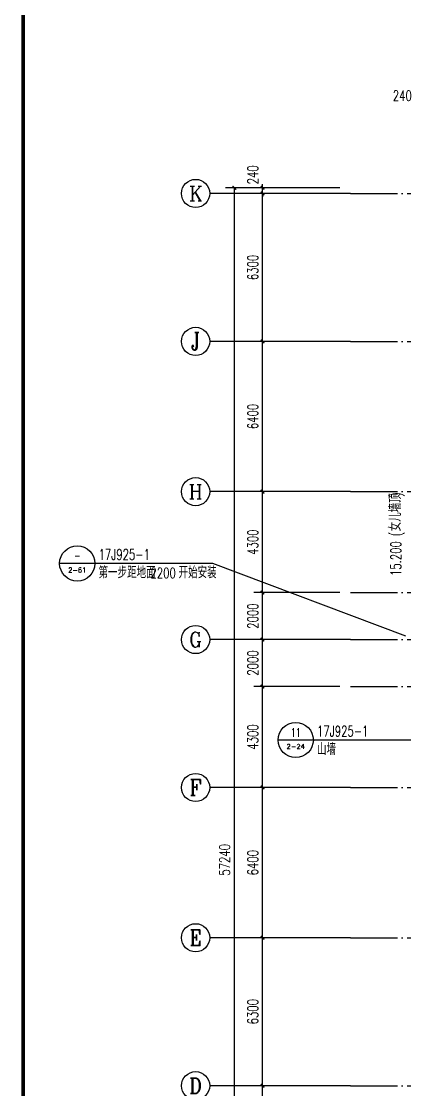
# Model space of a CAD drawing. Extents: x 1900113 to 2270874, y 17288394 to 17931430.
# Drawn here: x 2116899 to 2133229, y 17565515 to 17611013 of the extents above; entities that cross this region are included whole.
import ezdxf
from ezdxf.enums import TextEntityAlignment as Align

# ---------------------------------------------------------------- set-up
doc = ezdxf.new("R2010")
doc.units = 0
doc.header["$LTSCALE"] = 1000
doc.header["$MEASUREMENT"] = 0
doc.linetypes.add('DOTE', pattern=[2.42, 2, -0.2, 0.02, -0.2])
doc.layers.get('Defpoints').update_dxf_attribs({"color": 250})
for name, color, linetype in [('AXIS_TEXT', 7, 'Continuous'), ('AXIS_外部', 171, 'Continuous'), ('DIM_IDEN', 171, 'Continuous'), ('DOTE', 1, 'DOTE'), ('PUB_TEXT', 7, 'Continuous'), ('TK', 4, 'Continuous')]:
    doc.layers.add(name, color=color, linetype=linetype)
doc.styles.add('_TCH_AXIS', font='COMPLEX', dxfattribs={"bigfont": 'GBCBIG'})
doc.styles.add('_TCH_DIM', font='SIMPLEX', dxfattribs={"bigfont": 'GBCBIG'})
doc.styles.add('_TCH_DIM_T3', font='SIMPLEX', dxfattribs={"width": 0.705882, "bigfont": 'GBCBIG'})
doc.styles.add('_TCH_LABEL', font='COMPLEX', dxfattribs={"bigfont": 'GBCBIG'})
doc.styles.add('COMPLEX', font='COMPLEX')
doc.dimstyles.new('_TCH_ARCH&&150', dxfattribs={"dimtxt": 446.25, "dimasz": 150, "dimexe": 375, "dimexo": 450, "dimgap": 189.375, "dimtad": 1, "dimdec": 0, "dimzin": 0, "dimdsep": 46, "dimtxsty": '_TCH_DIM_T3', "dimblk": 'ARCHTICK', "dimcen": 0.09, "dimclrt": 7, "dimazin": 2, "dimtfac": 1, "dimtdec": 0, "dimtix": 1, "dimtmove": 2, "dimatfit": 3, "dimfxl": 0, "dimtolj": 1, "dimtzin": 0, "dimarcsym": 0})

# ---------------------------------------------------------------- blocks, each defined once
blk = doc.blocks.new('GeYuanFrame_83275672', base_point=(20.09, 4.53))
at = {"layer": 'TK', "const_width": 1}
blk.add_lwpolyline([(45.09, 588.53), (1061.09, 588.53), (1061.09, 14.53), (45.09, 14.53)], close=True, dxfattribs=at)
blk = doc.blocks.new('_ArchTick')
at = {"color": 0, "linetype": 'ByBlock', "const_width": 0.4}
blk.add_lwpolyline([(-0.5, -0.5), (0.5, 0.5)], dxfattribs=at)
blk = doc.blocks.new('*D447')
at = {"layer": 'AXIS_外部', "color": 0, "lineweight": -2}
for p, q in [((2130474, 17565683), (2126799, 17565683)), ((2127174, 17559383), (2127174, 17565683)), ((2130474, 17559383), (2126799, 17559383))]:
    blk.add_line(p, q, dxfattribs=at)
at = {"layer": 'Defpoints', "color": 0}
for p in [(2127174, 17565683), (2130924, 17565683), (2130924, 17559383)]:
    blk.add_point(p, dxfattribs=at)
at = {"layer": 'AXIS_外部', "color": 0, "lineweight": -2, "xscale": 150, "yscale": 150, "zscale": 150}
for p, rotation in [((2127174, 17565683), 90), ((2127174, 17559383), 270)]:
    blk.add_blockref('_ArchTick', p, dxfattribs=dict(at, rotation=rotation))
at = {"layer": 'AXIS_外部', "color": 7, "insert": (2126761, 17562533), "char_height": 446.2, "attachment_point": 5, "rotation": 90, "style": '_TCH_DIM_T3'}
blk.add_mtext('\\A1;6300', dxfattribs=at)
blk = doc.blocks.new('*D448')
at = {"layer": 'AXIS_外部', "color": 0, "lineweight": -2}
for p, q in [((2130474, 17571983), (2126799, 17571983)), ((2127174, 17565683), (2127174, 17571983)), ((2130474, 17565683), (2126799, 17565683))]:
    blk.add_line(p, q, dxfattribs=at)
at = {"layer": 'Defpoints', "color": 0}
for p in [(2127174, 17571983), (2130924, 17571983), (2130924, 17565683)]:
    blk.add_point(p, dxfattribs=at)
at = {"layer": 'AXIS_外部', "color": 0, "lineweight": -2, "xscale": 150, "yscale": 150, "zscale": 150}
for p, rotation in [((2127174, 17571983), 90), ((2127174, 17565683), 270)]:
    blk.add_blockref('_ArchTick', p, dxfattribs=dict(at, rotation=rotation))
at = {"layer": 'AXIS_外部', "color": 7, "insert": (2126761, 17568833), "char_height": 446.2, "attachment_point": 5, "rotation": 90, "style": '_TCH_DIM_T3'}
blk.add_mtext('\\A1;6300', dxfattribs=at)
blk = doc.blocks.new('*D449')
at = {"layer": 'AXIS_外部', "color": 0, "lineweight": -2}
for p, q in [((2130474, 17578383), (2126799, 17578383)), ((2127174, 17571983), (2127174, 17578383)), ((2130474, 17571983), (2126799, 17571983))]:
    blk.add_line(p, q, dxfattribs=at)
at = {"layer": 'Defpoints', "color": 0}
for p in [(2127174, 17578383), (2130924, 17578383), (2130924, 17571983)]:
    blk.add_point(p, dxfattribs=at)
at = {"layer": 'AXIS_外部', "color": 0, "lineweight": -2, "xscale": 150, "yscale": 150, "zscale": 150}
for p, rotation in [((2127174, 17578383), 90), ((2127174, 17571983), 270)]:
    blk.add_blockref('_ArchTick', p, dxfattribs=dict(at, rotation=rotation))
at = {"layer": 'AXIS_外部', "color": 7, "insert": (2126761, 17575183), "char_height": 446.2, "attachment_point": 5, "rotation": 90, "style": '_TCH_DIM_T3'}
blk.add_mtext('\\A1;6400', dxfattribs=at)
blk = doc.blocks.new('*D450')
at = {"layer": 'AXIS_外部', "color": 0, "lineweight": -2}
for p, q in [((2130474, 17582683), (2126799, 17582683)), ((2127174, 17578383), (2127174, 17582683)), ((2130474, 17578383), (2126799, 17578383))]:
    blk.add_line(p, q, dxfattribs=at)
at = {"layer": 'Defpoints', "color": 0}
for p in [(2127174, 17582683), (2130924, 17582683), (2130924, 17578383)]:
    blk.add_point(p, dxfattribs=at)
at = {"layer": 'AXIS_外部', "color": 0, "lineweight": -2, "xscale": 150, "yscale": 150, "zscale": 150}
for p, rotation in [((2127174, 17582683), 90), ((2127174, 17578383), 270)]:
    blk.add_blockref('_ArchTick', p, dxfattribs=dict(at, rotation=rotation))
at = {"layer": 'AXIS_外部', "color": 7, "insert": (2126761, 17580533), "char_height": 446.2, "attachment_point": 5, "rotation": 90, "style": '_TCH_DIM_T3'}
blk.add_mtext('\\A1;4300', dxfattribs=at)
blk = doc.blocks.new('*D451')
at = {"layer": 'AXIS_外部', "color": 0, "lineweight": -2}
for p, q in [((2130474, 17584683), (2126799, 17584683)), ((2127174, 17582683), (2127174, 17584683)), ((2130474, 17582683), (2126799, 17582683))]:
    blk.add_line(p, q, dxfattribs=at)
at = {"layer": 'Defpoints', "color": 0}
for p in [(2127174, 17584683), (2130924, 17584683), (2130924, 17582683)]:
    blk.add_point(p, dxfattribs=at)
at = {"layer": 'AXIS_外部', "color": 0, "lineweight": -2, "xscale": 150, "yscale": 150, "zscale": 150}
for p, rotation in [((2127174, 17584683), 90), ((2127174, 17582683), 270)]:
    blk.add_blockref('_ArchTick', p, dxfattribs=dict(at, rotation=rotation))
at = {"layer": 'AXIS_外部', "color": 7, "insert": (2126761, 17583683), "char_height": 446.2, "attachment_point": 5, "rotation": 90, "style": '_TCH_DIM_T3'}
blk.add_mtext('\\A1;2000', dxfattribs=at)
blk = doc.blocks.new('*D452')
at = {"layer": 'AXIS_外部', "color": 0, "lineweight": -2}
for p, q in [((2130474, 17586683), (2126799, 17586683)), ((2127174, 17584683), (2127174, 17586683)), ((2130474, 17584683), (2126799, 17584683))]:
    blk.add_line(p, q, dxfattribs=at)
at = {"layer": 'Defpoints', "color": 0}
for p in [(2127174, 17586683), (2130924, 17586683), (2130924, 17584683)]:
    blk.add_point(p, dxfattribs=at)
at = {"layer": 'AXIS_外部', "color": 0, "lineweight": -2, "xscale": 150, "yscale": 150, "zscale": 150}
for p, rotation in [((2127174, 17586683), 90), ((2127174, 17584683), 270)]:
    blk.add_blockref('_ArchTick', p, dxfattribs=dict(at, rotation=rotation))
at = {"layer": 'AXIS_外部', "color": 7, "insert": (2126761, 17585683), "char_height": 446.2, "attachment_point": 5, "rotation": 90, "style": '_TCH_DIM_T3'}
blk.add_mtext('\\A1;2000', dxfattribs=at)
blk = doc.blocks.new('*D453')
at = {"layer": 'AXIS_外部', "color": 0, "lineweight": -2}
for p, q in [((2130474, 17590983), (2126799, 17590983)), ((2127174, 17586683), (2127174, 17590983)), ((2130474, 17586683), (2126799, 17586683))]:
    blk.add_line(p, q, dxfattribs=at)
at = {"layer": 'Defpoints', "color": 0}
for p in [(2127174, 17590983), (2130924, 17590983), (2130924, 17586683)]:
    blk.add_point(p, dxfattribs=at)
at = {"layer": 'AXIS_外部', "color": 0, "lineweight": -2, "xscale": 150, "yscale": 150, "zscale": 150}
for p, rotation in [((2127174, 17590983), 90), ((2127174, 17586683), 270)]:
    blk.add_blockref('_ArchTick', p, dxfattribs=dict(at, rotation=rotation))
at = {"layer": 'AXIS_外部', "color": 7, "insert": (2126761, 17588833), "char_height": 446.2, "attachment_point": 5, "rotation": 90, "style": '_TCH_DIM_T3'}
blk.add_mtext('\\A1;4300', dxfattribs=at)
blk = doc.blocks.new('*D454')
at = {"layer": 'AXIS_外部', "color": 0, "lineweight": -2}
for p, q in [((2130474, 17597383), (2126799, 17597383)), ((2127174, 17590983), (2127174, 17597383)), ((2130474, 17590983), (2126799, 17590983))]:
    blk.add_line(p, q, dxfattribs=at)
at = {"layer": 'Defpoints', "color": 0}
for p in [(2127174, 17597383), (2130924, 17597383), (2130924, 17590983)]:
    blk.add_point(p, dxfattribs=at)
at = {"layer": 'AXIS_外部', "color": 0, "lineweight": -2, "xscale": 150, "yscale": 150, "zscale": 150}
for p, rotation in [((2127174, 17597383), 90), ((2127174, 17590983), 270)]:
    blk.add_blockref('_ArchTick', p, dxfattribs=dict(at, rotation=rotation))
at = {"layer": 'AXIS_外部', "color": 7, "insert": (2126761, 17594183), "char_height": 446.2, "attachment_point": 5, "rotation": 90, "style": '_TCH_DIM_T3'}
blk.add_mtext('\\A1;6400', dxfattribs=at)
blk = doc.blocks.new('*D455')
at = {"layer": 'AXIS_外部', "color": 0, "lineweight": -2}
for p, q in [((2130474, 17603683), (2126799, 17603683)), ((2127174, 17597383), (2127174, 17603683)), ((2130474, 17597383), (2126799, 17597383))]:
    blk.add_line(p, q, dxfattribs=at)
at = {"layer": 'Defpoints', "color": 0}
for p in [(2127174, 17603683), (2130924, 17603683), (2130924, 17597383)]:
    blk.add_point(p, dxfattribs=at)
at = {"layer": 'AXIS_外部', "color": 0, "lineweight": -2, "xscale": 150, "yscale": 150, "zscale": 150}
for p, rotation in [((2127174, 17603683), 90), ((2127174, 17597383), 270)]:
    blk.add_blockref('_ArchTick', p, dxfattribs=dict(at, rotation=rotation))
at = {"layer": 'AXIS_外部', "color": 7, "insert": (2126761, 17600533), "char_height": 446.2, "attachment_point": 5, "rotation": 90, "style": '_TCH_DIM_T3'}
blk.add_mtext('\\A1;6300', dxfattribs=at)
blk = doc.blocks.new('*D456')
at = {"layer": 'AXIS_外部', "color": 0, "lineweight": -2}
for p, q in [((2127174, 17603923), (2127174, 17604073)), ((2130474, 17603923), (2126799, 17603923)), ((2130474, 17603683), (2126799, 17603683)), ((2127174, 17603683), (2127174, 17603923)), ((2127174, 17603683), (2127174, 17603533))]:
    blk.add_line(p, q, dxfattribs=at)
at = {"layer": 'Defpoints', "color": 0}
for p in [(2127174, 17603923), (2130924, 17603923), (2130924, 17603683)]:
    blk.add_point(p, dxfattribs=at)
at = {"layer": 'AXIS_外部', "color": 0, "lineweight": -2, "xscale": 150, "yscale": 150, "zscale": 150}
for p, rotation in [((2127174, 17603923), 270), ((2127174, 17603683), 90)]:
    blk.add_blockref('_ArchTick', p, dxfattribs=dict(at, rotation=rotation))
at = {"layer": 'AXIS_外部', "color": 7, "insert": (2126761, 17604478), "char_height": 446.2, "attachment_point": 5, "rotation": 90, "style": '_TCH_DIM_T3'}
blk.add_mtext('\\A1;240', dxfattribs=at)
blk = doc.blocks.new('*D457')
at = {"layer": 'AXIS_外部', "color": 0, "lineweight": -2}
for p, q in [((2130474, 17603923), (2125599, 17603923)), ((2125974, 17546683), (2125974, 17603923)), ((2130474, 17546683), (2125599, 17546683))]:
    blk.add_line(p, q, dxfattribs=at)
at = {"layer": 'Defpoints', "color": 0}
for p in [(2125974, 17603923), (2130924, 17603923), (2130924, 17546683)]:
    blk.add_point(p, dxfattribs=at)
at = {"layer": 'AXIS_外部', "color": 0, "lineweight": -2, "xscale": 150, "yscale": 150, "zscale": 150}
for p, rotation in [((2125974, 17603923), 90), ((2125974, 17546683), 270)]:
    blk.add_blockref('_ArchTick', p, dxfattribs=dict(at, rotation=rotation))
at = {"layer": 'AXIS_外部', "color": 7, "insert": (2125561, 17575303), "char_height": 446.2, "attachment_point": 5, "rotation": 90, "style": '_TCH_DIM_T3'}
blk.add_mtext('\\A1;57240', dxfattribs=at)
blk = doc.blocks.new('*D458')
at = {"layer": 'AXIS_外部', "color": 0, "lineweight": -2}
for p, q in [((2133684, 17606133), (2133684, 17607808)), ((2133924, 17606133), (2133924, 17607808)), ((2133684, 17607433), (2133534, 17607433)), ((2133684, 17607433), (2133924, 17607433)), ((2133924, 17607433), (2134074, 17607433))]:
    blk.add_line(p, q, dxfattribs=at)
at = {"layer": 'Defpoints', "color": 0}
for p in [(2133924, 17607433), (2133684, 17605683), (2133924, 17605683)]:
    blk.add_point(p, dxfattribs=at)
at = {"layer": 'AXIS_外部', "color": 0, "lineweight": -2, "xscale": 150, "yscale": 150, "zscale": 150}
blk.add_blockref('_ArchTick', (2133684, 17607433), dxfattribs=at)
at = {"layer": 'AXIS_外部', "color": 0, "lineweight": -2, "xscale": 150, "yscale": 150, "zscale": 150, "rotation": 180}
blk.add_blockref('_ArchTick', (2133924, 17607433), dxfattribs=at)
at = {"layer": 'AXIS_外部', "color": 7, "insert": (2133129, 17607845), "char_height": 446.2, "attachment_point": 5, "style": '_TCH_DIM_T3'}
blk.add_mtext('\\A1;240', dxfattribs=at)
blk = doc.blocks.new('_AXISO')
blk.add_circle((0, 0), 0.5)
at = {"layer": 'AXIS_TEXT', "style": 'COMPLEX', "width": 1.041667}
blk.add_attdef('A', text='', height=0.56, dxfattribs=at).set_placement((-0.25, -0.28), (0.25, -0.28), align=Align.FIT)

msp = doc.modelspace()

# ---------------------------------------------------------------- linework, layer by layer
at = {"layer": 'AXIS_外部'}
for p, q in [((2130923.5, 17603682.9), (2124923.5, 17603682.9)), ((2130923.5, 17597382.9), (2124923.5, 17597382.9)), ((2130923.5, 17590982.9), (2124923.5, 17590982.9)), ((2130923.5, 17584682.9), (2124923.5, 17584682.9)), ((2130923.5, 17578382.9), (2124923.5, 17578382.9)), ((2130923.5, 17571982.9), (2124923.5, 17571982.9)), ((2130923.5, 17565682.9), (2124923.5, 17565682.9))]:
    msp.add_line(p, q, dxfattribs=at)
at = {"layer": 'DIM_IDEN'}
for p, q in [((2120028.8, 17587924.7), (2118528.8, 17587924.7)), ((2125053.7, 17587924.7), (2120028.8, 17587924.7)), ((2133276.1, 17584821.9), (2125053.7, 17587924.7)), ((2129339, 17580403.4), (2127839, 17580403.4)), ((2131831.9, 17580403.4), (2129339, 17580403.4)), ((2134298.5, 17580403.4), (2131831.9, 17580403.4))]:
    msp.add_line(p, q, dxfattribs=at)
for centre in [(2119278.8, 17587924.7), (2128589, 17580403.4)]:
    msp.add_circle(centre, 750, dxfattribs=at)
at = {"layer": 'DOTE'}
for p, q in [((2130923.5, 17603682.9), (2244923.5, 17603682.9)), ((2130923.5, 17597382.9), (2244923.5, 17597382.9)), ((2130923.5, 17590982.9), (2244923.5, 17590982.9)), ((2130923.5, 17586682.9), (2244923.5, 17586682.9)), ((2130923.5, 17584682.9), (2244923.5, 17584682.9)), ((2130923.5, 17582682.9), (2244923.5, 17582682.9)), ((2130923.5, 17578382.9), (2244923.5, 17578382.9)), ((2130923.5, 17571982.9), (2244923.5, 17571982.9)), ((2130923.5, 17565682.9), (2244923.5, 17565682.9))]:
    msp.add_line(p, q, dxfattribs=at)

# ---------------------------------------------------------------- block references
at = {"xscale": 150, "yscale": 150, "zscale": 150}
msp.add_blockref('GeYuanFrame_83275672', (2113223.5, 17535942), dxfattribs=at)
at = {"layer": 'AXIS_外部'}
ref = msp.add_blockref('_AXISO', (2124323.5, 17603682.9), dxfattribs=dict(at, xscale=1200, yscale=1200, zscale=1200))
ref.add_attrib('A', 'K', dxfattribs={"layer": 'AXIS_TEXT', "height": 622.9, "style": '_TCH_AXIS'}).set_placement((2124041.7, 17603371.4), (2124605.3, 17603371.4), align=Align.FIT)
ref = msp.add_blockref('_AXISO', (2124323.5, 17597382.9), dxfattribs=dict(at, xscale=1200, yscale=1200, zscale=1200))
ref.add_attrib('A', 'J', dxfattribs={"layer": 'AXIS_TEXT', "height": 744.1, "style": '_TCH_AXIS'}).set_placement((2124128.6, 17597010.8), (2124518.4, 17597010.8), align=Align.FIT)
ref = msp.add_blockref('_AXISO', (2124323.5, 17590982.9), dxfattribs=dict(at, xscale=1200, yscale=1200, zscale=1200))
ref.add_attrib('A', 'H', dxfattribs={"layer": 'AXIS_TEXT', "height": 608.3, "style": '_TCH_AXIS'}).set_placement((2124033.9, 17590678.7), (2124613.2, 17590678.7), align=Align.FIT)
ref = msp.add_blockref('_AXISO', (2124323.5, 17584682.9), dxfattribs=dict(at, xscale=1200, yscale=1200, zscale=1200))
ref.add_attrib('A', 'G', dxfattribs={"layer": 'AXIS_TEXT', "height": 637.8, "style": '_TCH_AXIS'}).set_placement((2124050.2, 17584364), (2124596.8, 17584364), align=Align.FIT)
ref = msp.add_blockref('_AXISO', (2124323.5, 17578382.9), dxfattribs=dict(at, xscale=1200, yscale=1200, zscale=1200))
ref.add_attrib('A', 'F', dxfattribs={"layer": 'AXIS_TEXT', "height": 668.2, "style": '_TCH_AXIS'}).set_placement((2124069, 17578048.8), (2124578.1, 17578048.8), align=Align.FIT)
ref = msp.add_blockref('_AXISO', (2124323.5, 17571982.9), dxfattribs=dict(at, xscale=1200, yscale=1200, zscale=1200))
ref.add_attrib('A', 'E', dxfattribs={"layer": 'AXIS_TEXT', "height": 668.2, "style": '_TCH_AXIS'}).set_placement((2124069, 17571648.8), (2124578.1, 17571648.8), align=Align.FIT)
ref = msp.add_blockref('_AXISO', (2124323.5, 17565682.9), dxfattribs=dict(at, xscale=1200, yscale=1200, zscale=1200))
ref.add_attrib('A', 'D', dxfattribs={"layer": 'AXIS_TEXT', "height": 652.9, "style": '_TCH_AXIS'}).set_placement((2124059.2, 17565356.4), (2124587.8, 17565356.4), align=Align.FIT)

# ---------------------------------------------------------------- texts
at = {"layer": 'PUB_TEXT', "style": '_TCH_DIM', "width": 0.705882}
for s, height, p in [(')', 446.2, (2133076, 17590767.4)), ('(', 446.2, (2133076, 17589082.9)), ('15.200', 446.25, (2133076, 17587387.9))]:
    msp.add_text(s, height=height, rotation=90, dxfattribs=at).set_placement(p)
at = {"layer": 'PUB_TEXT', "style": '_TCH_DIM'}
msp.add_text('女儿墙顶', height=506.38, rotation=90, dxfattribs=at).set_placement((2133076, 17589292.9))
at = {"layer": 'PUB_TEXT', "style": '_TCH_LABEL', "width": 0.777778}
msp.add_text('-', height=391.5, dxfattribs=at).set_placement((2119148.3, 17588063.5), (2119409.3, 17588063.5), align=Align.FIT)
at = {"layer": 'PUB_TEXT', "style": '_TCH_LABEL', "width": 0.705882}
for s, p in [('17J925-1', (2120186.3, 17588082.2)), ('2200', (2122398, 17587292.5)), ('17J925-1', (2129496.5, 17580560.9))]:
    msp.add_text(s, height=446.25, dxfattribs=at).set_placement(p)
at = {"layer": 'PUB_TEXT', "style": '_TCH_LABEL'}
for s, height, p, p2 in [('2-61', 214.56, (2118895.7, 17587538.1), (2119662, 17587538.1)), ('11', 363.03, (2128381.5, 17580546.5), (2128796.4, 17580546.5)), ('2-24', 200.81, (2128196.9, 17580027.2), (2128981.1, 17580027.2))]:
    msp.add_text(s, height=height, dxfattribs=at).set_placement(p, p2, align=Align.FIT)
for s, p in [('第一步距地面', (2120186.3, 17587292.5)), ('开始安装', (2123598, 17587292.5)), ('山墙', (2129496.5, 17579765.6))]:
    msp.add_text(s, height=506.38, dxfattribs=at).set_placement(p)

# ---------------------------------------------------------------- dimensions: what is measured, and where the dimension line sits
at = {"layer": 'AXIS_外部'}
for base, p1, p2, angle, picture, middle in [((2133923.5, 17607432.9), (2133683.5, 17605682.9), (2133923.5, 17605682.9), 0, '*D458', (2133128.5, 17607845.4)), ((2127173.5, 17603922.9), (2130923.5, 17603682.9), (2130923.5, 17603922.9), 90, '*D456', (2126761, 17604477.9))]:
    dim = msp.add_linear_dim(base=base, p1=p1, p2=p2, angle=angle, dimstyle='_TCH_ARCH&&150', dxfattribs=at)
    dim.commit()
    dim.dimension.update_dxf_attribs({"geometry": picture, "text_midpoint": middle, "dimtype": 129})
for p1, p2, distance, picture, middle in [((2130923.5, 17546682.9), (2130923.5, 17603922.9), 4950, '*D457', (2125561, 17575302.9)), ((2130923.5, 17597382.9), (2130923.5, 17603682.9), 3750, '*D455', (2126761, 17600532.9)), ((2130923.5, 17590982.9), (2130923.5, 17597382.9), 3750, '*D454', (2126761, 17594182.9)), ((2130923.5, 17586682.9), (2130923.5, 17590982.9), 3750, '*D453', (2126761, 17588832.9)), ((2130923.5, 17584682.9), (2130923.5, 17586682.9), 3750, '*D452', (2126761, 17585682.9)), ((2130923.5, 17582682.9), (2130923.5, 17584682.9), 3750, '*D451', (2126761, 17583682.9)), ((2130923.5, 17578382.9), (2130923.5, 17582682.9), 3750, '*D450', (2126761, 17580532.9)), ((2130923.5, 17571982.9), (2130923.5, 17578382.9), 3750, '*D449', (2126761, 17575182.9)), ((2130923.5, 17565682.9), (2130923.5, 17571982.9), 3750, '*D448', (2126761, 17568832.9)), ((2130923.5, 17559382.9), (2130923.5, 17565682.9), 3750, '*D447', (2126761, 17562532.9))]:
    dim = msp.add_aligned_dim(p1=p1, p2=p2, distance=distance, dimstyle='_TCH_ARCH&&150', dxfattribs=at)
    dim.commit()
    dim.dimension.update_dxf_attribs({"geometry": picture, "text_midpoint": middle})

doc.saveas('drawing.dxf')
